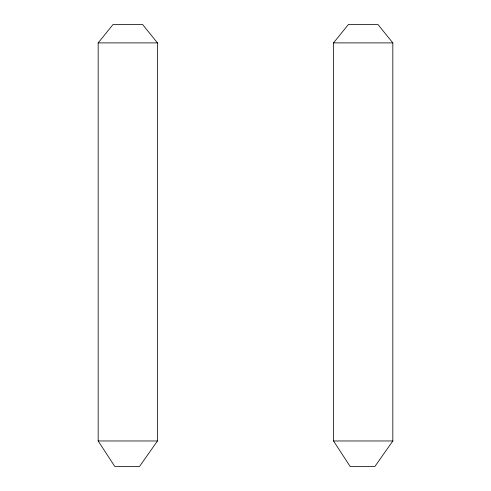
<?xml version="1.0" encoding="UTF-8"?>
<svg xmlns="http://www.w3.org/2000/svg" width="491" height="491" viewBox="0 0 491 491"><rect width="100%" height="100%" fill="white"/><g stroke="black" fill="none" stroke-linecap="round" stroke-linejoin="round"><path stroke-width="0.74" d="M157.47 440.967L139.536 466.45L114.771 466.45L98.169 440.967L98.169 42.895L112.998 24.55L142.648 24.55L157.47 42.895L157.47 440.967L98.169 440.967M392.831 440.967L374.897 466.45L350.132 466.45L333.53 440.967L333.53 42.895L348.352 24.55L378.002 24.55L392.831 42.895L392.831 440.967L333.53 440.967M98.169 42.895L157.47 42.895M333.53 42.895L392.831 42.895"/></g></svg>
